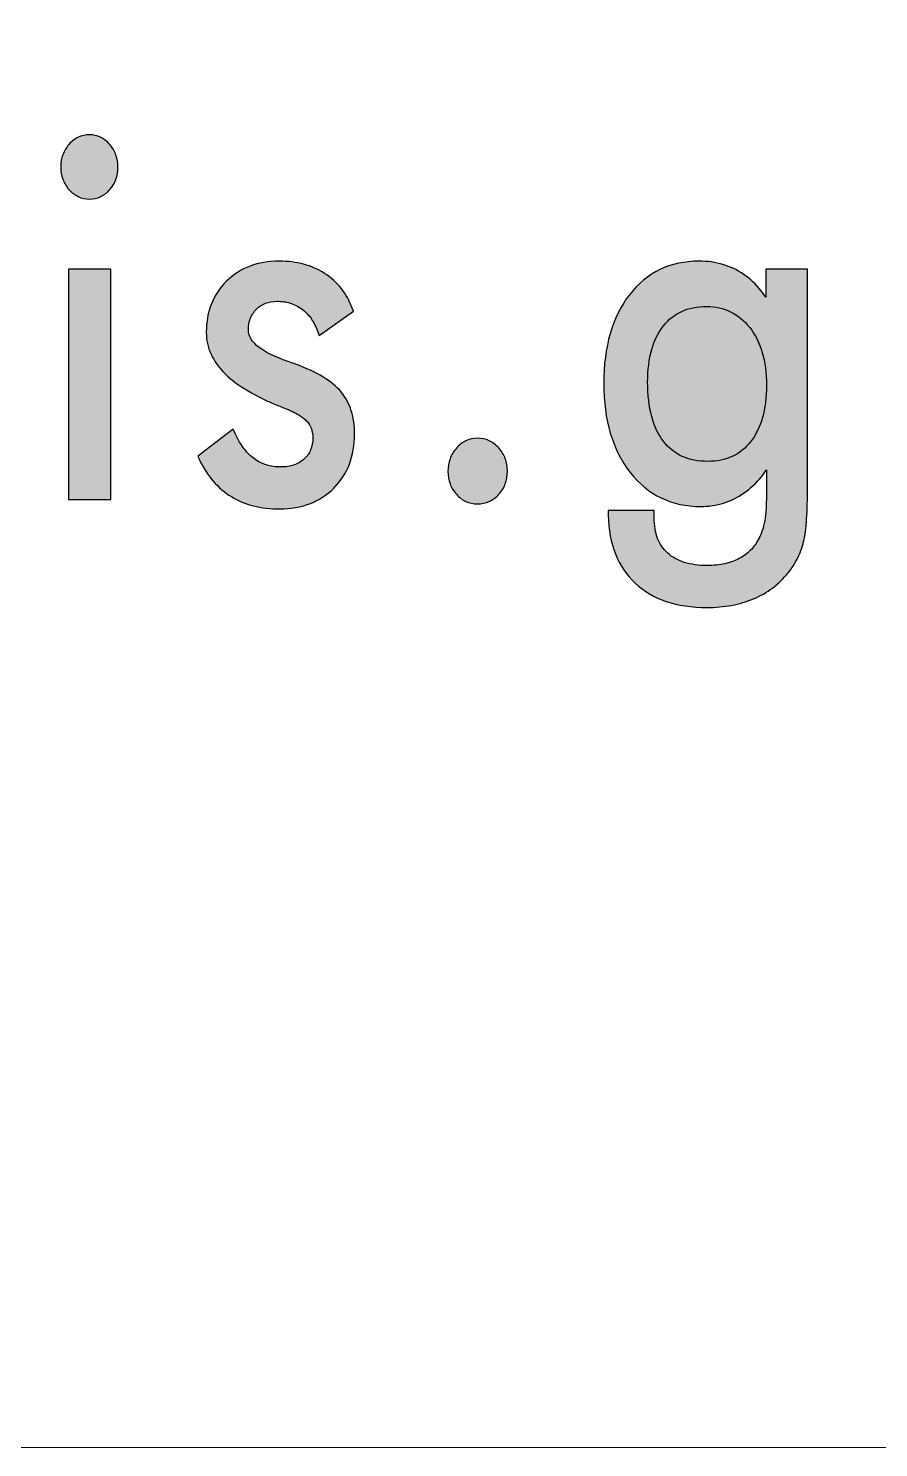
# Model space of a CAD drawing. Header units: millimetres. Extents: x -87.7 to -37.9, y -26.6 to 23.2.
# Drawn here: x -71.59 to -64.25, y -26.61 to -14.36 of the extents above; entities that cross this region are included whole.
import ezdxf

# ---------------------------------------------------------------- set-up
doc = ezdxf.new("R2010")
doc.units = ezdxf.units.MM
doc.header["$MEASUREMENT"] = 0
doc.layers.add('Layer 1', color=7, linetype='Continuous')

msp = doc.modelspace()

# ---------------------------------------------------------------- hatches: boundary and pattern name
at = {"layer": 'Layer 1', "true_color": 0x363435}
h = msp.add_hatch(color=250, dxfattribs=at)
edge = h.paths.add_edge_path()
edge.add_spline(control_points=[(-71.3085, -15.5543), (-71.3085, -15.5175), (-71.3026, -15.4827), (-71.2909, -15.4504), (-71.2792, -15.4177), (-71.2615, -15.3879), (-71.2384, -15.3614), (-71.2146, -15.3343), (-71.1876, -15.3133), (-71.1579, -15.2992), (-71.1278, -15.2851), (-71.0953, -15.2777), (-71.0608, -15.2777), (-71.027, -15.2777), (-70.9949, -15.2852), (-70.9653, -15.2995), (-70.936, -15.3139), (-70.9092, -15.335), (-70.8853, -15.3626), (-70.862, -15.3899), (-70.8443, -15.42), (-70.8326, -15.4528), (-70.8211, -15.4852), (-70.8152, -15.5205), (-70.8152, -15.5585), (-70.8152, -15.6332), (-70.8384, -15.6974), (-70.8847, -15.7503), (-70.9082, -15.7773), (-70.9348, -15.7978), (-70.964, -15.8116), (-70.9939, -15.8255), (-71.0263, -15.8326), (-71.0608, -15.8326), (-71.0956, -15.8326), (-71.128, -15.8255), (-71.1578, -15.8117), (-71.1872, -15.798), (-71.2142, -15.7775), (-71.2381, -15.7506), (-71.2616, -15.7239), (-71.2795, -15.6939), (-71.2911, -15.6611), (-71.3027, -15.6286), (-71.3085, -15.5928), (-71.3085, -15.5543)], knot_values=[0, 0, 0, 0, 0.0666667, 0.0666667, 0.0666667, 0.1333333, 0.1333333, 0.1333333, 0.2, 0.2, 0.2, 0.2666667, 0.2666667, 0.2666667, 0.3333333, 0.3333333, 0.3333333, 0.4, 0.4, 0.4, 0.4666667, 0.4666667, 0.4666667, 0.5333333, 0.5333333, 0.5333333, 0.6, 0.6, 0.6, 0.6666667, 0.6666667, 0.6666667, 0.7333333, 0.7333333, 0.7333333, 0.8, 0.8, 0.8, 0.8666667, 0.8666667, 0.8666667, 0.9333333, 0.9333333, 0.9333333, 1, 1, 1, 1], degree=3, periodic=1)
h = msp.add_hatch(color=250, dxfattribs=at)
edge = h.paths.add_edge_path()
edge.add_spline(control_points=[(-70.1022, -18.0358), (-70.1022, -18.0358), (-69.8201, -17.8182), (-69.8201, -17.8182), (-69.8201, -17.8182), (-69.8004, -17.8619), (-69.8004, -17.8619), (-69.7785, -17.9103), (-69.7536, -17.9527), (-69.7263, -17.9883), (-69.6993, -18.0235), (-69.6695, -18.0529), (-69.6374, -18.076), (-69.6057, -18.0988), (-69.5707, -18.1161), (-69.5332, -18.1276), (-69.4956, -18.139), (-69.4544, -18.1449), (-69.4098, -18.1449), (-69.367, -18.1449), (-69.3287, -18.1389), (-69.2951, -18.1272), (-69.2623, -18.1157), (-69.2332, -18.0983), (-69.2083, -18.0756), (-69.1835, -18.053), (-69.1648, -18.0268), (-69.1527, -17.9974), (-69.1402, -17.9672), (-69.134, -17.9327), (-69.134, -17.8944), (-69.134, -17.8654), (-69.1382, -17.8388), (-69.1465, -17.8152), (-69.1547, -17.7922), (-69.1671, -17.7711), (-69.1835, -17.7526), (-69.2006, -17.7333), (-69.2246, -17.714), (-69.2554, -17.6956), (-69.287, -17.6763), (-69.3262, -17.6574), (-69.3725, -17.6394), (-69.3725, -17.6394), (-69.4199, -17.6203), (-69.4199, -17.6203), (-69.6276, -17.5384), (-69.7842, -17.4454), (-69.8892, -17.3417), (-69.9985, -17.2339), (-70.0531, -17.1145), (-70.0531, -16.9837), (-70.0531, -16.8939), (-70.0384, -16.812), (-70.0094, -16.7382), (-69.9802, -16.6641), (-69.9361, -16.5982), (-69.8776, -16.5406), (-69.8191, -16.4834), (-69.7516, -16.4401), (-69.6757, -16.4115), (-69.6002, -16.3831), (-69.5163, -16.3687), (-69.4245, -16.3687), (-69.3488, -16.3687), (-69.2782, -16.3775), (-69.2131, -16.3949), (-69.1474, -16.4124), (-69.0869, -16.439), (-69.032, -16.4742), (-68.9769, -16.5096), (-68.929, -16.5524), (-68.8894, -16.6023), (-68.8499, -16.6521), (-68.818, -16.7097), (-68.7941, -16.7742), (-68.7941, -16.7742), (-68.784, -16.8014), (-68.784, -16.8014), (-68.784, -16.8014), (-69.0788, -17.009), (-69.0788, -17.009), (-69.0788, -17.009), (-69.0964, -16.9639), (-69.0964, -16.9639), (-69.1123, -16.9232), (-69.1319, -16.887), (-69.155, -16.856), (-69.1776, -16.8256), (-69.204, -16.7995), (-69.2339, -16.7784), (-69.2637, -16.7571), (-69.2962, -16.7409), (-69.3305, -16.7304), (-69.3648, -16.7198), (-69.4023, -16.7144), (-69.4424, -16.7144), (-69.4798, -16.7144), (-69.5134, -16.7203), (-69.543, -16.7318), (-69.5722, -16.7432), (-69.5982, -16.7604), (-69.6206, -16.7832), (-69.6435, -16.8066), (-69.6609, -16.8331), (-69.672, -16.862), (-69.6834, -16.8915), (-69.6891, -16.9252), (-69.6891, -16.9625), (-69.6891, -17.0095), (-69.6656, -17.0541), (-69.6189, -17.0956), (-69.5671, -17.1415), (-69.4884, -17.1836), (-69.3826, -17.2218), (-69.3506, -17.2333), (-69.3154, -17.2474), (-69.2836, -17.257), (-69.1912, -17.2911), (-69.1122, -17.3281), (-69.0466, -17.3677), (-68.9798, -17.4079), (-68.9271, -17.4514), (-68.8891, -17.4974), (-68.8505, -17.544), (-68.8213, -17.5982), (-68.802, -17.6595), (-68.7831, -17.7198), (-68.7734, -17.7872), (-68.7734, -17.8613), (-68.7734, -17.9559), (-68.7885, -18.0424), (-68.8183, -18.1202), (-68.848, -18.1984), (-68.8933, -18.2678), (-68.9534, -18.3277), (-69.0134, -18.3875), (-69.0829, -18.4327), (-69.1611, -18.4625), (-69.2386, -18.4922), (-69.3254, -18.5071), (-69.4206, -18.5071), (-69.5014, -18.5071), (-69.5763, -18.4983), (-69.6454, -18.4808), (-69.7152, -18.4632), (-69.7793, -18.4364), (-69.837, -18.401), (-69.8949, -18.3653), (-69.947, -18.3208), (-69.993, -18.2675), (-70.0387, -18.2146), (-70.079, -18.1528), (-70.1131, -18.0822), (-70.1131, -18.0822), (-70.1265, -18.0546), (-70.1265, -18.0546), (-70.1265, -18.0546), (-70.1022, -18.0358), (-70.1022, -18.0358)], knot_values=[0, 0, 0, 0, 0.0188679, 0.0188679, 0.0188679, 0.0377358, 0.0377358, 0.0377358, 0.0566038, 0.0566038, 0.0566038, 0.0754717, 0.0754717, 0.0754717, 0.0943396, 0.0943396, 0.0943396, 0.1132075, 0.1132075, 0.1132075, 0.1320755, 0.1320755, 0.1320755, 0.1509434, 0.1509434, 0.1509434, 0.1698113, 0.1698113, 0.1698113, 0.1886792, 0.1886792, 0.1886792, 0.2075472, 0.2075472, 0.2075472, 0.2264151, 0.2264151, 0.2264151, 0.245283, 0.245283, 0.245283, 0.2641509, 0.2641509, 0.2641509, 0.2830189, 0.2830189, 0.2830189, 0.3018868, 0.3018868, 0.3018868, 0.3207547, 0.3207547, 0.3207547, 0.3396226, 0.3396226, 0.3396226, 0.3584906, 0.3584906, 0.3584906, 0.3773585, 0.3773585, 0.3773585, 0.3962264, 0.3962264, 0.3962264, 0.4150943, 0.4150943, 0.4150943, 0.4339623, 0.4339623, 0.4339623, 0.4528302, 0.4528302, 0.4528302, 0.4716981, 0.4716981, 0.4716981, 0.490566, 0.490566, 0.490566, 0.509434, 0.509434, 0.509434, 0.5283019, 0.5283019, 0.5283019, 0.5471698, 0.5471698, 0.5471698, 0.5660377, 0.5660377, 0.5660377, 0.5849057, 0.5849057, 0.5849057, 0.6037736, 0.6037736, 0.6037736, 0.6226415, 0.6226415, 0.6226415, 0.6415094, 0.6415094, 0.6415094, 0.6603774, 0.6603774, 0.6603774, 0.6792453, 0.6792453, 0.6792453, 0.6981132, 0.6981132, 0.6981132, 0.7169811, 0.7169811, 0.7169811, 0.7358491, 0.7358491, 0.7358491, 0.754717, 0.754717, 0.754717, 0.7735849, 0.7735849, 0.7735849, 0.7924528, 0.7924528, 0.7924528, 0.8113208, 0.8113208, 0.8113208, 0.8301887, 0.8301887, 0.8301887, 0.8490566, 0.8490566, 0.8490566, 0.8679245, 0.8679245, 0.8679245, 0.8867925, 0.8867925, 0.8867925, 0.9056604, 0.9056604, 0.9056604, 0.9245283, 0.9245283, 0.9245283, 0.9433962, 0.9433962, 0.9433962, 0.9622642, 0.9622642, 0.9622642, 0.9811321, 0.9811321, 0.9811321, 1, 1, 1, 1], degree=3, periodic=1)
h = msp.add_hatch(color=250, dxfattribs=at)
edge = h.paths.add_edge_path()
edge.add_spline(control_points=[(-64.8652, -16.4756), (-64.8652, -16.4756), (-64.8652, -18.3543), (-64.8652, -18.3543), (-64.8652, -18.4592), (-64.8684, -18.5492), (-64.8745, -18.6237), (-64.8806, -18.6994), (-64.8904, -18.7607), (-64.9033, -18.8074), (-64.9163, -18.8538), (-64.9334, -18.8979), (-64.9545, -18.9393), (-64.9759, -18.9811), (-65.0014, -19.0206), (-65.0305, -19.0571), (-65.0713, -19.1075), (-65.1168, -19.1516), (-65.1671, -19.1895), (-65.2168, -19.227), (-65.2719, -19.2585), (-65.3312, -19.2834), (-65.3901, -19.3082), (-65.4531, -19.3268), (-65.5202, -19.3391), (-65.5874, -19.3512), (-65.6585, -19.3574), (-65.7334, -19.3574), (-65.9958, -19.3574), (-66.202, -19.2879), (-66.3509, -19.1491), (-66.4259, -19.079), (-66.483, -18.9943), (-66.5221, -18.8955), (-66.5607, -18.7977), (-66.5816, -18.6856), (-66.5847, -18.56), (-66.5847, -18.56), (-66.5856, -18.5212), (-66.5856, -18.5212), (-66.5856, -18.5212), (-66.1877, -18.5212), (-66.1877, -18.5212), (-66.1877, -18.5212), (-66.1877, -18.5841), (-66.1877, -18.5841), (-66.1877, -18.6514), (-66.1778, -18.7104), (-66.1582, -18.761), (-66.1389, -18.8108), (-66.1097, -18.8534), (-66.0712, -18.8884), (-66.0318, -18.9236), (-65.984, -18.9504), (-65.928, -18.9682), (-65.871, -18.9864), (-65.8047, -18.9956), (-65.7295, -18.9956), (-65.6752, -18.9956), (-65.6248, -18.9904), (-65.5787, -18.9804), (-65.5332, -18.9706), (-65.4916, -18.9556), (-65.4544, -18.9361), (-65.4176, -18.9167), (-65.3849, -18.8925), (-65.3568, -18.8639), (-65.3289, -18.8354), (-65.3049, -18.8017), (-65.2854, -18.7633), (-65.2735, -18.7412), (-65.2633, -18.7174), (-65.2549, -18.6919), (-65.2464, -18.6658), (-65.2394, -18.6381), (-65.2342, -18.609), (-65.2291, -18.5791), (-65.2252, -18.5422), (-65.2226, -18.4987), (-65.22, -18.4549), (-65.2187, -18.4038), (-65.2187, -18.3455), (-65.2187, -18.3455), (-65.2187, -18.1685), (-65.2187, -18.1685), (-65.2327, -18.1895), (-65.2475, -18.2096), (-65.2628, -18.2287), (-65.3071, -18.2837), (-65.3573, -18.3309), (-65.4124, -18.3695), (-65.468, -18.4083), (-65.5272, -18.4375), (-65.5893, -18.4569), (-65.6519, -18.4763), (-65.7175, -18.4861), (-65.7861, -18.4861), (-65.9114, -18.4861), (-66.0254, -18.4614), (-66.1272, -18.4123), (-66.229, -18.3632), (-66.3186, -18.2895), (-66.3953, -18.1918), (-66.4716, -18.0946), (-66.5287, -17.9814), (-66.5666, -17.8529), (-66.6042, -17.7254), (-66.6231, -17.5822), (-66.6231, -17.4243), (-66.6231, -17.2651), (-66.6046, -17.1217), (-66.5682, -16.9946), (-66.5313, -16.8662), (-66.4757, -16.7539), (-66.4018, -16.6584), (-66.3272, -16.5623), (-66.2393, -16.4897), (-66.1387, -16.4413), (-66.0383, -16.393), (-65.9256, -16.3687), (-65.8009, -16.3687), (-65.728, -16.3687), (-65.6592, -16.3783), (-65.595, -16.3972), (-65.5302, -16.4163), (-65.47, -16.4452), (-65.4146, -16.4834), (-65.3591, -16.5214), (-65.3093, -16.5685), (-65.2656, -16.624), (-65.2518, -16.6417), (-65.2384, -16.6604), (-65.2257, -16.68), (-65.2257, -16.68), (-65.2257, -16.4376), (-65.2257, -16.4376), (-65.2257, -16.4376), (-64.8652, -16.4376), (-64.8652, -16.4376), (-64.8652, -16.4376), (-64.8652, -16.4756), (-64.8652, -16.4756)], knot_values=[0, 0, 0, 0, 0.0212766, 0.0212766, 0.0212766, 0.0425532, 0.0425532, 0.0425532, 0.0638298, 0.0638298, 0.0638298, 0.0851064, 0.0851064, 0.0851064, 0.106383, 0.106383, 0.106383, 0.1276596, 0.1276596, 0.1276596, 0.1489362, 0.1489362, 0.1489362, 0.1702128, 0.1702128, 0.1702128, 0.1914894, 0.1914894, 0.1914894, 0.212766, 0.212766, 0.212766, 0.2340426, 0.2340426, 0.2340426, 0.2553191, 0.2553191, 0.2553191, 0.2765957, 0.2765957, 0.2765957, 0.2978723, 0.2978723, 0.2978723, 0.3191489, 0.3191489, 0.3191489, 0.3404255, 0.3404255, 0.3404255, 0.3617021, 0.3617021, 0.3617021, 0.3829787, 0.3829787, 0.3829787, 0.4042553, 0.4042553, 0.4042553, 0.4255319, 0.4255319, 0.4255319, 0.4468085, 0.4468085, 0.4468085, 0.4680851, 0.4680851, 0.4680851, 0.4893617, 0.4893617, 0.4893617, 0.5106383, 0.5106383, 0.5106383, 0.5319149, 0.5319149, 0.5319149, 0.5531915, 0.5531915, 0.5531915, 0.5744681, 0.5744681, 0.5744681, 0.5957447, 0.5957447, 0.5957447, 0.6170213, 0.6170213, 0.6170213, 0.6382979, 0.6382979, 0.6382979, 0.6595745, 0.6595745, 0.6595745, 0.6808511, 0.6808511, 0.6808511, 0.7021277, 0.7021277, 0.7021277, 0.7234043, 0.7234043, 0.7234043, 0.7446809, 0.7446809, 0.7446809, 0.7659574, 0.7659574, 0.7659574, 0.787234, 0.787234, 0.787234, 0.8085106, 0.8085106, 0.8085106, 0.8297872, 0.8297872, 0.8297872, 0.8510638, 0.8510638, 0.8510638, 0.8723404, 0.8723404, 0.8723404, 0.893617, 0.893617, 0.893617, 0.9148936, 0.9148936, 0.9148936, 0.9361702, 0.9361702, 0.9361702, 0.9574468, 0.9574468, 0.9574468, 0.9787234, 0.9787234, 0.9787234, 1, 1, 1, 1], degree=3, periodic=1)
h = msp.add_hatch(color=250, dxfattribs=at)
edge = h.paths.add_edge_path()
edge.add_spline(control_points=[(-71.2035, -16.4376), (-71.2035, -16.4376), (-70.8775, -16.4376), (-70.8775, -16.4376), (-70.8775, -16.4376), (-70.8775, -18.4253), (-70.8775, -18.4253), (-70.8775, -18.4253), (-71.2414, -18.4253), (-71.2414, -18.4253), (-71.2414, -18.4253), (-71.2414, -16.4376), (-71.2414, -16.4376), (-71.2414, -16.4376), (-71.2035, -16.4376), (-71.2035, -16.4376)], knot_values=[0, 0, 0, 0, 0.2, 0.2, 0.2, 0.4, 0.4, 0.4, 0.6, 0.6, 0.6, 0.8, 0.8, 0.8, 1, 1, 1, 1], degree=3, periodic=1)
h = msp.add_hatch(color=250, dxfattribs=at)
edge = h.paths.add_edge_path()
edge.add_spline(control_points=[(-65.2187, -17.4369), (-65.2187, -17.3331), (-65.2309, -17.2397), (-65.2553, -17.1571), (-65.2794, -17.0754), (-65.3157, -17.0035), (-65.3637, -16.9419), (-65.4111, -16.8812), (-65.4662, -16.8355), (-65.5281, -16.8054), (-65.5898, -16.7754), (-65.6596, -16.7601), (-65.7369, -16.7601), (-65.8173, -16.7601), (-65.8886, -16.7742), (-65.9504, -16.8022), (-66.0115, -16.8299), (-66.0644, -16.8718), (-66.1084, -16.9276), (-66.1532, -16.9841), (-66.1871, -17.0526), (-66.2097, -17.1322), (-66.2326, -17.213), (-66.2443, -17.3065), (-66.2443, -17.4116), (-66.2443, -17.5239), (-66.2326, -17.6232), (-66.2094, -17.709), (-66.1867, -17.7934), (-66.1526, -17.8651), (-66.1075, -17.9236), (-66.0629, -17.9813), (-66.009, -18.0248), (-65.9462, -18.0535), (-65.883, -18.0822), (-65.8094, -18.0968), (-65.7261, -18.0968), (-65.6463, -18.0968), (-65.5754, -18.0824), (-65.5139, -18.0542), (-65.4529, -18.026), (-65.4, -17.9833), (-65.3556, -17.9266), (-65.3103, -17.8688), (-65.2762, -17.7996), (-65.2534, -17.719), (-65.2303, -17.6372), (-65.2187, -17.543), (-65.2187, -17.4369)], knot_values=[0, 0, 0, 0, 0.0625, 0.0625, 0.0625, 0.125, 0.125, 0.125, 0.1875, 0.1875, 0.1875, 0.25, 0.25, 0.25, 0.3125, 0.3125, 0.3125, 0.375, 0.375, 0.375, 0.4375, 0.4375, 0.4375, 0.5, 0.5, 0.5, 0.5625, 0.5625, 0.5625, 0.625, 0.625, 0.625, 0.6875, 0.6875, 0.6875, 0.75, 0.75, 0.75, 0.8125, 0.8125, 0.8125, 0.875, 0.875, 0.875, 0.9375, 0.9375, 0.9375, 1, 1, 1, 1], degree=3, periodic=1)
h = msp.add_hatch(color=250, dxfattribs=at)
edge = h.paths.add_edge_path()
edge.add_spline(control_points=[(-67.9678, -18.1828), (-67.9678, -18.1446), (-67.9616, -18.1084), (-67.9494, -18.0748), (-67.9373, -18.0413), (-67.9188, -18.0102), (-67.8946, -17.9826), (-67.8697, -17.9543), (-67.8421, -17.9326), (-67.8122, -17.9184), (-67.7816, -17.9039), (-67.7484, -17.8965), (-67.713, -17.8965), (-67.6773, -17.8965), (-67.6438, -17.9038), (-67.6127, -17.918), (-67.5819, -17.9322), (-67.5538, -17.9534), (-67.5288, -17.9811), (-67.504, -18.0089), (-67.4852, -18.0396), (-67.4729, -18.0733), (-67.4606, -18.1069), (-67.4544, -18.1436), (-67.4544, -18.1828), (-67.4544, -18.2213), (-67.4606, -18.2573), (-67.4727, -18.2903), (-67.4849, -18.3236), (-67.5034, -18.3539), (-67.5279, -18.3808), (-67.5527, -18.408), (-67.5808, -18.4286), (-67.6117, -18.4424), (-67.6429, -18.4562), (-67.6767, -18.4632), (-67.713, -18.4632), (-67.7486, -18.4632), (-67.782, -18.4561), (-67.8127, -18.4423), (-67.8431, -18.4283), (-67.8709, -18.4076), (-67.8951, -18.3806), (-67.9192, -18.3539), (-67.9374, -18.3237), (-67.9495, -18.2904), (-67.9617, -18.2573), (-67.9678, -18.2213), (-67.9678, -18.1828)], knot_values=[0, 0, 0, 0, 0.0625, 0.0625, 0.0625, 0.125, 0.125, 0.125, 0.1875, 0.1875, 0.1875, 0.25, 0.25, 0.25, 0.3125, 0.3125, 0.3125, 0.375, 0.375, 0.375, 0.4375, 0.4375, 0.4375, 0.5, 0.5, 0.5, 0.5625, 0.5625, 0.5625, 0.625, 0.625, 0.625, 0.6875, 0.6875, 0.6875, 0.75, 0.75, 0.75, 0.8125, 0.8125, 0.8125, 0.875, 0.875, 0.875, 0.9375, 0.9375, 0.9375, 1, 1, 1, 1], degree=3, periodic=1)

# ---------------------------------------------------------------- linework, layer by layer
at = {"layer": 'Layer 1', "color": 250, "lineweight": 18}
msp.add_open_spline([(-83.6677, 23.192), (-83.6677, 23.192), (-41.8353, 23.192), (-41.8353, 23.192), (-39.6442, 23.192), (-37.8515, 21.3993), (-37.8515, 19.2081), (-37.8515, 19.2081), (-37.8515, -22.6241), (-37.8515, -22.6241), (-37.8515, -24.8153), (-39.6442, -26.608), (-41.8353, -26.608), (-41.8353, -26.608), (-83.6677, -26.608), (-83.6677, -26.608), (-85.8588, -26.608), (-87.6515, -24.8153), (-87.6515, -22.6241), (-87.6515, -22.6241), (-87.6515, 19.2081), (-87.6515, 19.2081), (-87.6515, 21.3993), (-85.8588, 23.192), (-83.6677, 23.192)], degree=3, knots=[0, 0, 0, 0, 0.125, 0.125, 0.125, 0.25, 0.25, 0.25, 0.375, 0.375, 0.375, 0.5, 0.5, 0.5, 0.625, 0.625, 0.625, 0.75, 0.75, 0.75, 0.875, 0.875, 0.875, 1, 1, 1, 1], dxfattribs=at)
at = {"layer": 'Layer 1', "color": 250}
for points, knots in [([(-71.3085, -15.5543), (-71.3085, -15.5175), (-71.3026, -15.4827), (-71.2909, -15.4504), (-71.2792, -15.4177), (-71.2615, -15.3879), (-71.2384, -15.3614), (-71.2146, -15.3343), (-71.1876, -15.3133), (-71.1579, -15.2992), (-71.1278, -15.2851), (-71.0953, -15.2777), (-71.0608, -15.2777), (-71.027, -15.2777), (-70.9949, -15.2852), (-70.9653, -15.2995), (-70.936, -15.3139), (-70.9092, -15.335), (-70.8853, -15.3626), (-70.862, -15.3899), (-70.8443, -15.42), (-70.8326, -15.4528), (-70.8211, -15.4852), (-70.8152, -15.5205), (-70.8152, -15.5585), (-70.8152, -15.6332), (-70.8384, -15.6974), (-70.8847, -15.7503), (-70.9082, -15.7773), (-70.9348, -15.7978), (-70.964, -15.8116), (-70.9939, -15.8255), (-71.0263, -15.8326), (-71.0608, -15.8326), (-71.0956, -15.8326), (-71.128, -15.8255), (-71.1578, -15.8117), (-71.1872, -15.798), (-71.2142, -15.7775), (-71.2381, -15.7506), (-71.2616, -15.7239), (-71.2795, -15.6939), (-71.2911, -15.6611), (-71.3027, -15.6286), (-71.3085, -15.5928), (-71.3085, -15.5543)], [0, 0, 0, 0, 0.0666667, 0.0666667, 0.0666667, 0.1333333, 0.1333333, 0.1333333, 0.2, 0.2, 0.2, 0.2666667, 0.2666667, 0.2666667, 0.3333333, 0.3333333, 0.3333333, 0.4, 0.4, 0.4, 0.4666667, 0.4666667, 0.4666667, 0.5333333, 0.5333333, 0.5333333, 0.6, 0.6, 0.6, 0.6666667, 0.6666667, 0.6666667, 0.7333333, 0.7333333, 0.7333333, 0.8, 0.8, 0.8, 0.8666667, 0.8666667, 0.8666667, 0.9333333, 0.9333333, 0.9333333, 1, 1, 1, 1]), ([(-70.1022, -18.0358), (-70.1022, -18.0358), (-69.8201, -17.8182), (-69.8201, -17.8182), (-69.8201, -17.8182), (-69.8004, -17.8619), (-69.8004, -17.8619), (-69.7785, -17.9103), (-69.7536, -17.9527), (-69.7263, -17.9883), (-69.6993, -18.0235), (-69.6695, -18.0529), (-69.6374, -18.076), (-69.6057, -18.0988), (-69.5707, -18.1161), (-69.5332, -18.1276), (-69.4956, -18.139), (-69.4544, -18.1449), (-69.4098, -18.1449), (-69.367, -18.1449), (-69.3287, -18.1389), (-69.2951, -18.1272), (-69.2623, -18.1157), (-69.2332, -18.0983), (-69.2083, -18.0756), (-69.1835, -18.053), (-69.1648, -18.0268), (-69.1527, -17.9974), (-69.1402, -17.9672), (-69.134, -17.9327), (-69.134, -17.8944), (-69.134, -17.8654), (-69.1382, -17.8388), (-69.1465, -17.8152), (-69.1547, -17.7922), (-69.1671, -17.7711), (-69.1835, -17.7526), (-69.2006, -17.7333), (-69.2246, -17.714), (-69.2554, -17.6956), (-69.287, -17.6763), (-69.3262, -17.6574), (-69.3725, -17.6394), (-69.3725, -17.6394), (-69.4199, -17.6203), (-69.4199, -17.6203), (-69.6276, -17.5384), (-69.7842, -17.4454), (-69.8892, -17.3417), (-69.9985, -17.2339), (-70.0531, -17.1145), (-70.0531, -16.9837), (-70.0531, -16.8939), (-70.0384, -16.812), (-70.0094, -16.7382), (-69.9802, -16.6641), (-69.9361, -16.5982), (-69.8776, -16.5406), (-69.8191, -16.4834), (-69.7516, -16.4401), (-69.6757, -16.4115), (-69.6002, -16.3831), (-69.5163, -16.3687), (-69.4245, -16.3687), (-69.3488, -16.3687), (-69.2782, -16.3775), (-69.2131, -16.3949), (-69.1474, -16.4124), (-69.0869, -16.439), (-69.032, -16.4742), (-68.9769, -16.5096), (-68.929, -16.5524), (-68.8894, -16.6023), (-68.8499, -16.6521), (-68.818, -16.7097), (-68.7941, -16.7742), (-68.7941, -16.7742), (-68.784, -16.8014), (-68.784, -16.8014), (-68.784, -16.8014), (-69.0788, -17.009), (-69.0788, -17.009), (-69.0788, -17.009), (-69.0964, -16.9639), (-69.0964, -16.9639), (-69.1123, -16.9232), (-69.1319, -16.887), (-69.155, -16.856), (-69.1776, -16.8256), (-69.204, -16.7995), (-69.2339, -16.7784), (-69.2637, -16.7571), (-69.2962, -16.7409), (-69.3305, -16.7304), (-69.3648, -16.7198), (-69.4023, -16.7144), (-69.4424, -16.7144), (-69.4798, -16.7144), (-69.5134, -16.7203), (-69.543, -16.7318), (-69.5722, -16.7432), (-69.5982, -16.7604), (-69.6206, -16.7832), (-69.6435, -16.8066), (-69.6609, -16.8331), (-69.672, -16.862), (-69.6834, -16.8915), (-69.6891, -16.9252), (-69.6891, -16.9625), (-69.6891, -17.0095), (-69.6656, -17.0541), (-69.6189, -17.0956), (-69.5671, -17.1415), (-69.4884, -17.1836), (-69.3826, -17.2218), (-69.3506, -17.2333), (-69.3154, -17.2474), (-69.2836, -17.257), (-69.1912, -17.2911), (-69.1122, -17.3281), (-69.0466, -17.3677), (-68.9798, -17.4079), (-68.9271, -17.4514), (-68.8891, -17.4974), (-68.8505, -17.544), (-68.8213, -17.5982), (-68.802, -17.6595), (-68.7831, -17.7198), (-68.7734, -17.7872), (-68.7734, -17.8613), (-68.7734, -17.9559), (-68.7885, -18.0424), (-68.8183, -18.1202), (-68.848, -18.1984), (-68.8933, -18.2678), (-68.9534, -18.3277), (-69.0134, -18.3875), (-69.0829, -18.4327), (-69.1611, -18.4625), (-69.2386, -18.4922), (-69.3254, -18.5071), (-69.4206, -18.5071), (-69.5014, -18.5071), (-69.5763, -18.4983), (-69.6454, -18.4808), (-69.7152, -18.4632), (-69.7793, -18.4364), (-69.837, -18.401), (-69.8949, -18.3653), (-69.947, -18.3208), (-69.993, -18.2675), (-70.0387, -18.2146), (-70.079, -18.1528), (-70.1131, -18.0822), (-70.1131, -18.0822), (-70.1265, -18.0546), (-70.1265, -18.0546), (-70.1265, -18.0546), (-70.1022, -18.0358), (-70.1022, -18.0358)], [0, 0, 0, 0, 0.0188679, 0.0188679, 0.0188679, 0.0377358, 0.0377358, 0.0377358, 0.0566038, 0.0566038, 0.0566038, 0.0754717, 0.0754717, 0.0754717, 0.0943396, 0.0943396, 0.0943396, 0.1132075, 0.1132075, 0.1132075, 0.1320755, 0.1320755, 0.1320755, 0.1509434, 0.1509434, 0.1509434, 0.1698113, 0.1698113, 0.1698113, 0.1886792, 0.1886792, 0.1886792, 0.2075472, 0.2075472, 0.2075472, 0.2264151, 0.2264151, 0.2264151, 0.245283, 0.245283, 0.245283, 0.2641509, 0.2641509, 0.2641509, 0.2830189, 0.2830189, 0.2830189, 0.3018868, 0.3018868, 0.3018868, 0.3207547, 0.3207547, 0.3207547, 0.3396226, 0.3396226, 0.3396226, 0.3584906, 0.3584906, 0.3584906, 0.3773585, 0.3773585, 0.3773585, 0.3962264, 0.3962264, 0.3962264, 0.4150943, 0.4150943, 0.4150943, 0.4339623, 0.4339623, 0.4339623, 0.4528302, 0.4528302, 0.4528302, 0.4716981, 0.4716981, 0.4716981, 0.490566, 0.490566, 0.490566, 0.509434, 0.509434, 0.509434, 0.5283019, 0.5283019, 0.5283019, 0.5471698, 0.5471698, 0.5471698, 0.5660377, 0.5660377, 0.5660377, 0.5849057, 0.5849057, 0.5849057, 0.6037736, 0.6037736, 0.6037736, 0.6226415, 0.6226415, 0.6226415, 0.6415094, 0.6415094, 0.6415094, 0.6603774, 0.6603774, 0.6603774, 0.6792453, 0.6792453, 0.6792453, 0.6981132, 0.6981132, 0.6981132, 0.7169811, 0.7169811, 0.7169811, 0.7358491, 0.7358491, 0.7358491, 0.754717, 0.754717, 0.754717, 0.7735849, 0.7735849, 0.7735849, 0.7924528, 0.7924528, 0.7924528, 0.8113208, 0.8113208, 0.8113208, 0.8301887, 0.8301887, 0.8301887, 0.8490566, 0.8490566, 0.8490566, 0.8679245, 0.8679245, 0.8679245, 0.8867925, 0.8867925, 0.8867925, 0.9056604, 0.9056604, 0.9056604, 0.9245283, 0.9245283, 0.9245283, 0.9433962, 0.9433962, 0.9433962, 0.9622642, 0.9622642, 0.9622642, 0.9811321, 0.9811321, 0.9811321, 1, 1, 1, 1]), ([(-64.8652, -16.4756), (-64.8652, -16.4756), (-64.8652, -18.3543), (-64.8652, -18.3543), (-64.8652, -18.4592), (-64.8684, -18.5492), (-64.8745, -18.6237), (-64.8806, -18.6994), (-64.8904, -18.7607), (-64.9033, -18.8074), (-64.9163, -18.8538), (-64.9334, -18.8979), (-64.9545, -18.9393), (-64.9759, -18.9811), (-65.0014, -19.0206), (-65.0305, -19.0571), (-65.0713, -19.1075), (-65.1168, -19.1516), (-65.1671, -19.1895), (-65.2168, -19.227), (-65.2719, -19.2585), (-65.3312, -19.2834), (-65.3901, -19.3082), (-65.4531, -19.3268), (-65.5202, -19.3391), (-65.5874, -19.3512), (-65.6585, -19.3574), (-65.7334, -19.3574), (-65.9958, -19.3574), (-66.202, -19.2879), (-66.3509, -19.1491), (-66.4259, -19.079), (-66.483, -18.9943), (-66.5221, -18.8955), (-66.5607, -18.7977), (-66.5816, -18.6856), (-66.5847, -18.56), (-66.5847, -18.56), (-66.5856, -18.5212), (-66.5856, -18.5212), (-66.5856, -18.5212), (-66.1877, -18.5212), (-66.1877, -18.5212), (-66.1877, -18.5212), (-66.1877, -18.5841), (-66.1877, -18.5841), (-66.1877, -18.6514), (-66.1778, -18.7104), (-66.1582, -18.761), (-66.1389, -18.8108), (-66.1097, -18.8534), (-66.0712, -18.8884), (-66.0318, -18.9236), (-65.984, -18.9504), (-65.928, -18.9682), (-65.871, -18.9864), (-65.8047, -18.9956), (-65.7295, -18.9956), (-65.6752, -18.9956), (-65.6248, -18.9904), (-65.5787, -18.9804), (-65.5332, -18.9706), (-65.4916, -18.9556), (-65.4544, -18.9361), (-65.4176, -18.9167), (-65.3849, -18.8925), (-65.3568, -18.8639), (-65.3289, -18.8354), (-65.3049, -18.8017), (-65.2854, -18.7633), (-65.2735, -18.7412), (-65.2633, -18.7174), (-65.2549, -18.6919), (-65.2464, -18.6658), (-65.2394, -18.6381), (-65.2342, -18.609), (-65.2291, -18.5791), (-65.2252, -18.5422), (-65.2226, -18.4987), (-65.22, -18.4549), (-65.2187, -18.4038), (-65.2187, -18.3455), (-65.2187, -18.3455), (-65.2187, -18.1685), (-65.2187, -18.1685), (-65.2327, -18.1895), (-65.2475, -18.2096), (-65.2628, -18.2287), (-65.3071, -18.2837), (-65.3573, -18.3309), (-65.4124, -18.3695), (-65.468, -18.4083), (-65.5272, -18.4375), (-65.5893, -18.4569), (-65.6519, -18.4763), (-65.7175, -18.4861), (-65.7861, -18.4861), (-65.9114, -18.4861), (-66.0254, -18.4614), (-66.1272, -18.4123), (-66.229, -18.3632), (-66.3186, -18.2895), (-66.3953, -18.1918), (-66.4716, -18.0946), (-66.5287, -17.9814), (-66.5666, -17.8529), (-66.6042, -17.7254), (-66.6231, -17.5822), (-66.6231, -17.4243), (-66.6231, -17.2651), (-66.6046, -17.1217), (-66.5682, -16.9946), (-66.5313, -16.8662), (-66.4757, -16.7539), (-66.4018, -16.6584), (-66.3272, -16.5623), (-66.2393, -16.4897), (-66.1387, -16.4413), (-66.0383, -16.393), (-65.9256, -16.3687), (-65.8009, -16.3687), (-65.728, -16.3687), (-65.6592, -16.3783), (-65.595, -16.3972), (-65.5302, -16.4163), (-65.47, -16.4452), (-65.4146, -16.4834), (-65.3591, -16.5214), (-65.3093, -16.5685), (-65.2656, -16.624), (-65.2518, -16.6417), (-65.2384, -16.6604), (-65.2257, -16.68), (-65.2257, -16.68), (-65.2257, -16.4376), (-65.2257, -16.4376), (-65.2257, -16.4376), (-64.8652, -16.4376), (-64.8652, -16.4376), (-64.8652, -16.4376), (-64.8652, -16.4756), (-64.8652, -16.4756)], [0, 0, 0, 0, 0.0212766, 0.0212766, 0.0212766, 0.0425532, 0.0425532, 0.0425532, 0.0638298, 0.0638298, 0.0638298, 0.0851064, 0.0851064, 0.0851064, 0.106383, 0.106383, 0.106383, 0.1276596, 0.1276596, 0.1276596, 0.1489362, 0.1489362, 0.1489362, 0.1702128, 0.1702128, 0.1702128, 0.1914894, 0.1914894, 0.1914894, 0.212766, 0.212766, 0.212766, 0.2340426, 0.2340426, 0.2340426, 0.2553191, 0.2553191, 0.2553191, 0.2765957, 0.2765957, 0.2765957, 0.2978723, 0.2978723, 0.2978723, 0.3191489, 0.3191489, 0.3191489, 0.3404255, 0.3404255, 0.3404255, 0.3617021, 0.3617021, 0.3617021, 0.3829787, 0.3829787, 0.3829787, 0.4042553, 0.4042553, 0.4042553, 0.4255319, 0.4255319, 0.4255319, 0.4468085, 0.4468085, 0.4468085, 0.4680851, 0.4680851, 0.4680851, 0.4893617, 0.4893617, 0.4893617, 0.5106383, 0.5106383, 0.5106383, 0.5319149, 0.5319149, 0.5319149, 0.5531915, 0.5531915, 0.5531915, 0.5744681, 0.5744681, 0.5744681, 0.5957447, 0.5957447, 0.5957447, 0.6170213, 0.6170213, 0.6170213, 0.6382979, 0.6382979, 0.6382979, 0.6595745, 0.6595745, 0.6595745, 0.6808511, 0.6808511, 0.6808511, 0.7021277, 0.7021277, 0.7021277, 0.7234043, 0.7234043, 0.7234043, 0.7446809, 0.7446809, 0.7446809, 0.7659574, 0.7659574, 0.7659574, 0.787234, 0.787234, 0.787234, 0.8085106, 0.8085106, 0.8085106, 0.8297872, 0.8297872, 0.8297872, 0.8510638, 0.8510638, 0.8510638, 0.8723404, 0.8723404, 0.8723404, 0.893617, 0.893617, 0.893617, 0.9148936, 0.9148936, 0.9148936, 0.9361702, 0.9361702, 0.9361702, 0.9574468, 0.9574468, 0.9574468, 0.9787234, 0.9787234, 0.9787234, 1, 1, 1, 1]), ([(-71.2035, -16.4376), (-71.2035, -16.4376), (-70.8775, -16.4376), (-70.8775, -16.4376), (-70.8775, -16.4376), (-70.8775, -18.4253), (-70.8775, -18.4253), (-70.8775, -18.4253), (-71.2414, -18.4253), (-71.2414, -18.4253), (-71.2414, -18.4253), (-71.2414, -16.4376), (-71.2414, -16.4376), (-71.2414, -16.4376), (-71.2035, -16.4376), (-71.2035, -16.4376)], [0, 0, 0, 0, 0.2, 0.2, 0.2, 0.4, 0.4, 0.4, 0.6, 0.6, 0.6, 0.8, 0.8, 0.8, 1, 1, 1, 1]), ([(-65.2187, -17.4369), (-65.2187, -17.3331), (-65.2309, -17.2397), (-65.2553, -17.1571), (-65.2794, -17.0754), (-65.3157, -17.0035), (-65.3637, -16.9419), (-65.4111, -16.8812), (-65.4662, -16.8355), (-65.5281, -16.8054), (-65.5898, -16.7754), (-65.6596, -16.7601), (-65.7369, -16.7601), (-65.8173, -16.7601), (-65.8886, -16.7742), (-65.9504, -16.8022), (-66.0115, -16.8299), (-66.0644, -16.8718), (-66.1084, -16.9276), (-66.1532, -16.9841), (-66.1871, -17.0526), (-66.2097, -17.1322), (-66.2326, -17.213), (-66.2443, -17.3065), (-66.2443, -17.4116), (-66.2443, -17.5239), (-66.2326, -17.6232), (-66.2094, -17.709), (-66.1867, -17.7934), (-66.1526, -17.8651), (-66.1075, -17.9236), (-66.0629, -17.9813), (-66.009, -18.0248), (-65.9462, -18.0535), (-65.883, -18.0822), (-65.8094, -18.0968), (-65.7261, -18.0968), (-65.6463, -18.0968), (-65.5754, -18.0824), (-65.5139, -18.0542), (-65.4529, -18.026), (-65.4, -17.9833), (-65.3556, -17.9266), (-65.3103, -17.8688), (-65.2762, -17.7996), (-65.2534, -17.719), (-65.2303, -17.6372), (-65.2187, -17.543), (-65.2187, -17.4369)], [0, 0, 0, 0, 0.0625, 0.0625, 0.0625, 0.125, 0.125, 0.125, 0.1875, 0.1875, 0.1875, 0.25, 0.25, 0.25, 0.3125, 0.3125, 0.3125, 0.375, 0.375, 0.375, 0.4375, 0.4375, 0.4375, 0.5, 0.5, 0.5, 0.5625, 0.5625, 0.5625, 0.625, 0.625, 0.625, 0.6875, 0.6875, 0.6875, 0.75, 0.75, 0.75, 0.8125, 0.8125, 0.8125, 0.875, 0.875, 0.875, 0.9375, 0.9375, 0.9375, 1, 1, 1, 1]), ([(-67.9678, -18.1828), (-67.9678, -18.1446), (-67.9616, -18.1084), (-67.9494, -18.0748), (-67.9373, -18.0413), (-67.9188, -18.0102), (-67.8946, -17.9826), (-67.8697, -17.9543), (-67.8421, -17.9326), (-67.8122, -17.9184), (-67.7816, -17.9039), (-67.7484, -17.8965), (-67.713, -17.8965), (-67.6773, -17.8965), (-67.6438, -17.9038), (-67.6127, -17.918), (-67.5819, -17.9322), (-67.5538, -17.9534), (-67.5288, -17.9811), (-67.504, -18.0089), (-67.4852, -18.0396), (-67.4729, -18.0733), (-67.4606, -18.1069), (-67.4544, -18.1436), (-67.4544, -18.1828), (-67.4544, -18.2213), (-67.4606, -18.2573), (-67.4727, -18.2903), (-67.4849, -18.3236), (-67.5034, -18.3539), (-67.5279, -18.3808), (-67.5527, -18.408), (-67.5808, -18.4286), (-67.6117, -18.4424), (-67.6429, -18.4562), (-67.6767, -18.4632), (-67.713, -18.4632), (-67.7486, -18.4632), (-67.782, -18.4561), (-67.8127, -18.4423), (-67.8431, -18.4283), (-67.8709, -18.4076), (-67.8951, -18.3806), (-67.9192, -18.3539), (-67.9374, -18.3237), (-67.9495, -18.2904), (-67.9617, -18.2573), (-67.9678, -18.2213), (-67.9678, -18.1828)], [0, 0, 0, 0, 0.0625, 0.0625, 0.0625, 0.125, 0.125, 0.125, 0.1875, 0.1875, 0.1875, 0.25, 0.25, 0.25, 0.3125, 0.3125, 0.3125, 0.375, 0.375, 0.375, 0.4375, 0.4375, 0.4375, 0.5, 0.5, 0.5, 0.5625, 0.5625, 0.5625, 0.625, 0.625, 0.625, 0.6875, 0.6875, 0.6875, 0.75, 0.75, 0.75, 0.8125, 0.8125, 0.8125, 0.875, 0.875, 0.875, 0.9375, 0.9375, 0.9375, 1, 1, 1, 1])]:
    msp.add_open_spline(points, degree=3, knots=knots, dxfattribs=at)

doc.saveas('drawing.dxf')
